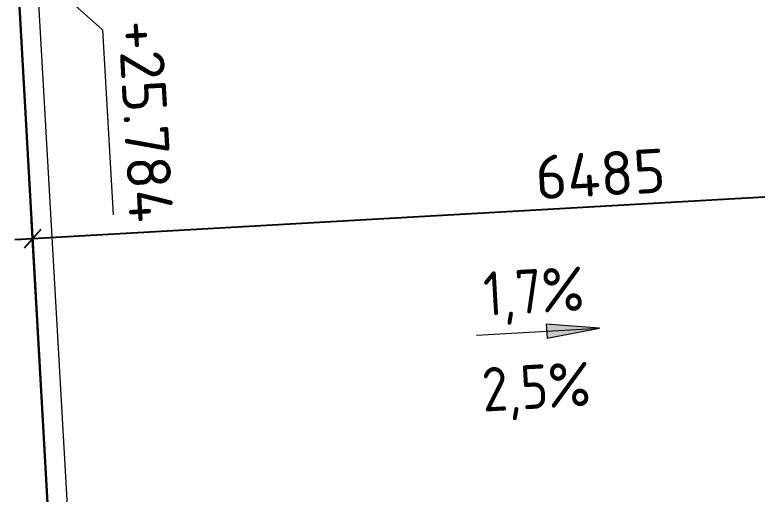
# Model space of a CAD drawing. Header units: metres. Extents: x 107714.2 to 107732.3, y 110797.9 to 110846.2.
# Drawn here: x 107716.692 to 107720.909, y 110840.59 to 110843.312 of the extents above; entities that cross this region are included whole.
import ezdxf

# ---------------------------------------------------------------- set-up
doc = ezdxf.new("R2010")
doc.units = ezdxf.units.M
doc.header["$PDMODE"] = 35
doc.header["$PDSIZE"] = 0.02
doc.linetypes.add('_ШПТ__20_т__2_5__Линия сетки', pattern=[25, 20, -2.5, 0, -2.5])
doc.linetypes.add('CENTER', pattern=[50.8, 31.75, -6.35, 6.35, -6.35])
for name, color, linetype, lineweight in [('Высотные отметки', 7, 'Continuous', 9), ('Линии1', 7, 'Continuous', 30), ('ОСИ', 251, 'CENTER', 18), ('Уклоны в точках', 7, 'Continuous', 9)]:
    doc.layers.add(name, color=color, linetype=linetype, lineweight=lineweight)
doc.styles.add('GOST 2.304 type A', font='isocpeur.ttf')
doc.styles.add('GOST Common_2', font='', dxfattribs={"width": 0.9, "height": 250})
doc.styles.add('ISOCPEUR', font='isocpeur.ttf', dxfattribs={"height": 375})
doc.styles.get('GOST Common_2').set_extended_font_data('GOST Common')
doc.dimstyles.new('ISO-25', dxfattribs={"dimtxt": 0.25, "dimasz": 0.1, "dimexe": 0.1, "dimexo": 0, "dimgap": 0.06, "dimtad": 1, "dimdec": 0, "dimlfac": 1000, "dimtxsty": 'GOST 2.304 type A', "dimblk": 'OBLIQUE', "dimcen": 2.5, "dimdle": 0.1, "dimadec": 0, "dimazin": 0, "dimtfac": 1, "dimtdec": 0, "dimtmove": 0, "dimatfit": 3, "dimfxl": 1, "dimarcsym": 0})

# ---------------------------------------------------------------- blocks, each defined once
blk = doc.blocks.new('_Oblique')
at = {"color": 0, "linetype": 'ByBlock', "lineweight": -2}
blk.add_line((-0.5, -0.5), (0.5, 0.5), dxfattribs=at)
blk = doc.blocks.new('*D179')
at = {"color": 0, "lineweight": -2, "transparency": 16777216}
for p, q in [((107723.3087, 110841.6486), (107723.2599, 110842.5075)), ((107723.3654, 110842.4133), (107716.6917, 110842.034)), ((107716.8388, 110841.2088), (107716.7859, 110842.1395))]:
    blk.add_line(p, q, dxfattribs=at)
at = {"layer": 'Defpoints', "color": 0, "lineweight": 9, "transparency": 16777216}
for p in [(107716.7916, 110842.0397), (107723.3087, 110841.6486), (107716.8388, 110841.2088)]:
    blk.add_point(p, dxfattribs=at)
at = {"color": 0, "lineweight": -2, "transparency": 16777216, "xscale": 0.1, "yscale": 0.1, "zscale": 0.1}
for p, rotation in [((107723.2656, 110842.4076), 3.253049744874268), ((107716.7916, 110842.0397), 183.2530497448743)]:
    blk.add_blockref('_Oblique', p, dxfattribs=dict(at, rotation=rotation))
at = {"color": 0, "lineweight": 9, "transparency": 16777216, "insert": (107720.0181, 110842.4084), "char_height": 0.25, "attachment_point": 5, "rotation": 3.253, "style": 'GOST 2.304 type A'}
blk.add_mtext('6485', dxfattribs=at)

msp = doc.modelspace()

# ---------------------------------------------------------------- hatches: boundary and pattern name
at = {"layer": 'Уклоны в точках', "lineweight": 20}
msp.add_hatch(color=256, dxfattribs=at).paths.add_polyline_path([(107720.0124, 110841.5321), (107719.7107, 110841.5546), (107719.7152, 110841.4757)], flags=0)

# ---------------------------------------------------------------- linework, layer by layer
at = {"layer": 'Высотные отметки'}
for p, q in [((107716.8161, 110843.5615), (107717.1906, 110843.2273)), ((107717.1906, 110843.2273), (107717.2503, 110842.1764))]:
    msp.add_line(p, q, dxfattribs=at)
at = {"layer": 'Линии1'}
msp.add_lwpolyline([(107728.9887, 110844.3874), (107729.2487, 110839.3862), (107729.5202, 110834.3812), (107729.7929, 110829.5884), (107724.6326, 110829.3468), (107717.5097, 110828.8973), (107717.2842, 110833.2892), (107717.007, 110838.2211), (107716.6987, 110843.6966), (107720.0244, 110843.8801), (107722.5482, 110844.0303), (107723.9174, 110844.1052)], close=True, dxfattribs=at)
at = {"layer": 'ОСИ', "linetype": '_ШПТ__20_т__2_5__Линия сетки', "lineweight": 5}
msp.add_line((107716.7543, 110844.6499), (107719.4003, 110798.0968), dxfattribs=at)
at = {"layer": 'Уклоны в точках', "lineweight": 20}
for p, q in [((107720.0124, 110841.5321), (107719.7107, 110841.5546)), ((107719.7107, 110841.5546), (107719.7152, 110841.4757)), ((107719.7152, 110841.4757), (107720.0124, 110841.5321))]:
    msp.add_line(p, q, dxfattribs=at)
at = {"layer": 'Уклоны в точках'}
msp.add_line((107719.3136, 110841.4924), (107720.0124, 110841.5321), dxfattribs=at)

# ---------------------------------------------------------------- texts
at = {"insert": (107717.5281, 110843.2893, -29.1756), "char_height": 0.25, "width": 1.266666, "attachment_point": 1, "rotation": 273.253, "style": 'ISOCPEUR'}
msp.add_mtext('+25.784', dxfattribs=at)
at = {"layer": 'Уклоны в точках', "char_height": 0.25, "width": 0.71203, "attachment_point": 1, "rotation": 3.253, "line_spacing_factor": 1.022761, "style": 'GOST Common_2'}
for s, insert in [('1,7%', (107719.3466, 110841.8516)), ('2,5%', (107719.3383, 110841.3078))]:
    msp.add_mtext(s, dxfattribs=dict(at, insert=insert))

# ---------------------------------------------------------------- dimensions: what is measured, and where the dimension line sits
at = {"lineweight": 9}
dim = msp.add_linear_dim(base=(107716.79155, 110842.03967), p1=(107723.30875, 110841.64862), p2=(107716.83878, 110841.20877), angle=3.25305, dimstyle='ISO-25', dxfattribs=at)
dim.commit()
dim.dimension.update_dxf_attribs({"geometry": '*D179', "text_midpoint": (107720.01808, 110842.40836)})

doc.saveas('drawing.dxf')
